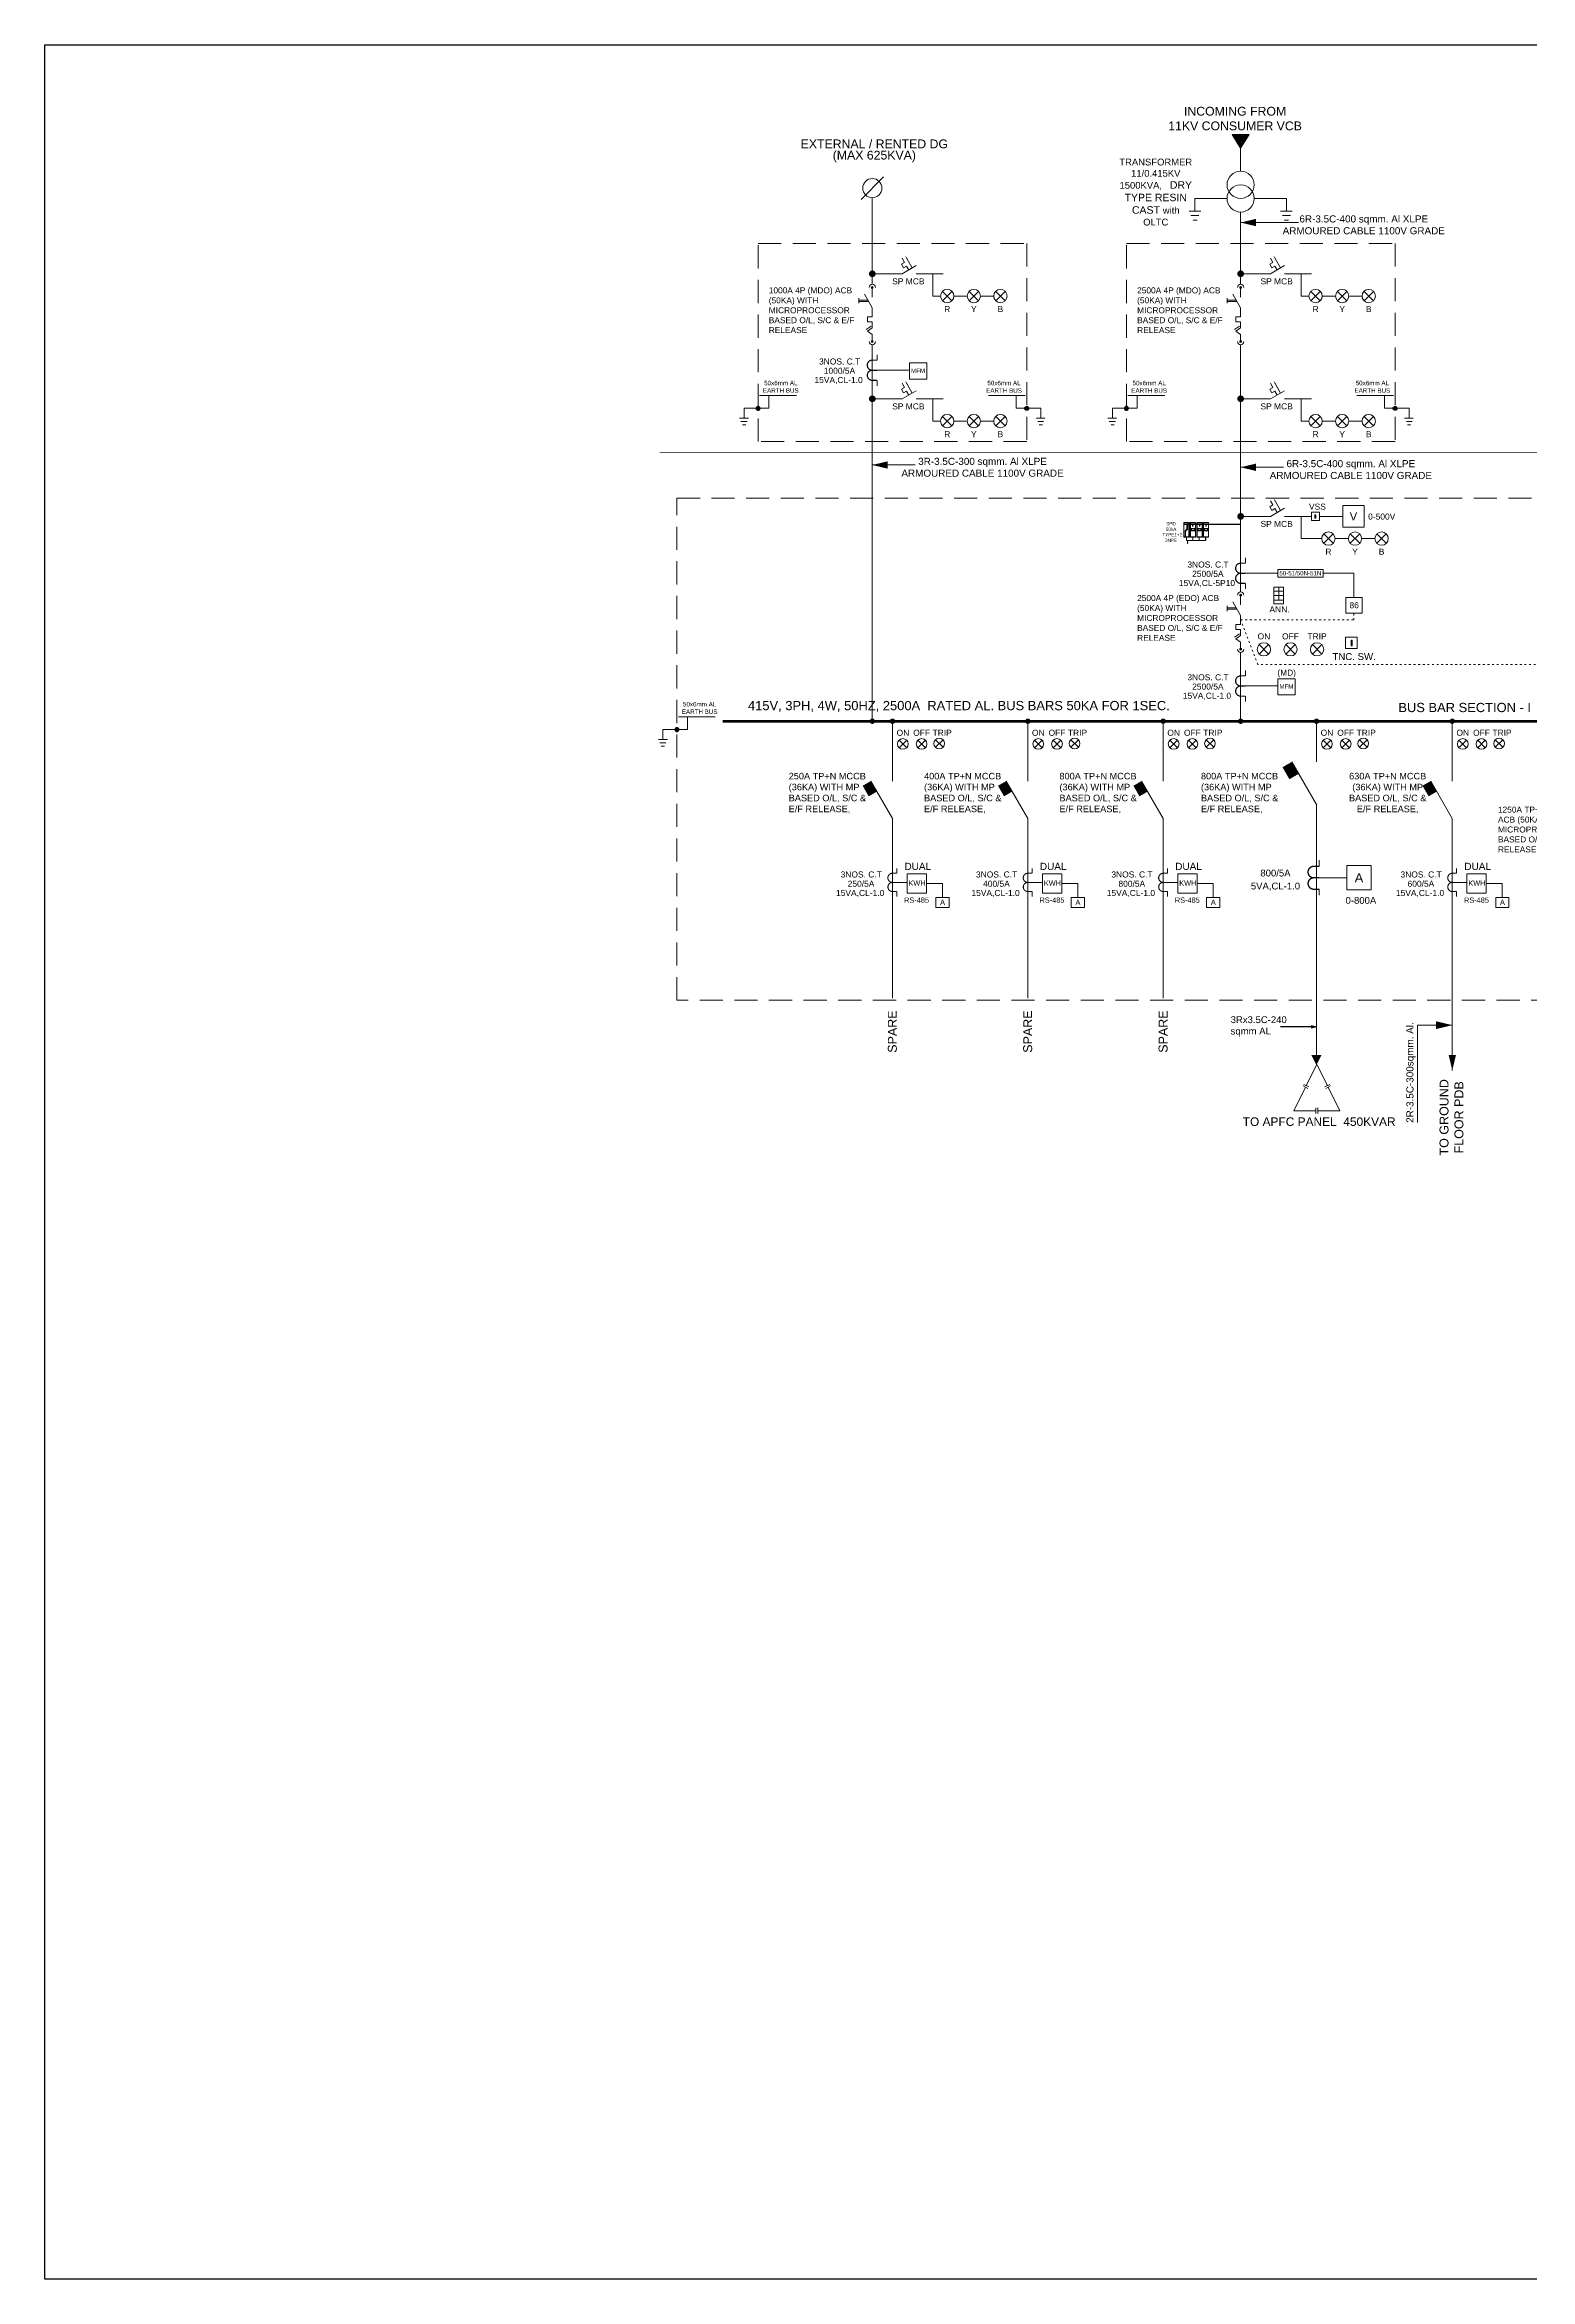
# Model space of a CAD drawing. Header units: millimetres. Extents: x 4788360 to 4919790, y -2746394 to -2630633.
# Drawn here: x 4788360 to 4836595, y -2746394 to -2673833 of the extents above; entities that cross this region are included whole.
import ezdxf
from ezdxf.enums import TextEntityAlignment as Align

# ---------------------------------------------------------------- set-up
doc = ezdxf.new("R2010")
doc.units = ezdxf.units.MM
doc.header["$MEASUREMENT"] = 0
for name, pattern in [('ACAD_ISO03W100', [30, 12, -18]), ('ACAD_ISO05W100', [33, 24, -3, 0, -3, 0, -3]), ('CENTER2', [28.575, 19.05, -3.175, 3.175, -3.175]), ('DASHED', [0.75, 0.5, -0.25])]:
    doc.linetypes.add(name, pattern=pattern)
for name, color, linetype in [('CONNECTIVITY', 7, 'Continuous'), ('SLD', 7, 'Continuous'), ('STCPL-E-sld panel', 1, 'DASHED')]:
    doc.layers.add(name, color=color, linetype=linetype)
doc.layers.add('INDCON ELECTRICAL', color=170, linetype='Continuous', lineweight=13)
doc.styles.add('GENTEXT', font='arial.ttf', dxfattribs={"height": 2})
doc.styles.add('ROMANS', font='arial.ttf')
doc.styles.add('ROMANT', font='arial.ttf')
doc.styles.get("Standard").update_dxf_attribs({"font": 'arial.ttf', "height": 200})
doc.dimstyles.get("Standard").update_dxf_attribs({"dimtxt": 200, "dimasz": 175, "dimexe": 75, "dimexo": 50, "dimgap": 50, "dimtad": 1, "dimdec": 0, "dimzin": 0, "dimdsep": 46, "dimtxsty": 'Standard', "dimblk": 'OPEN90', "dimcen": 0.09, "dimclrd": 256, "dimclre": 256, "dimclrt": 7, "dimadec": 0, "dimazin": 0, "dimtfac": 1, "dimtdec": 0, "dimtofl": 0, "dimtmove": 0, "dimatfit": 3, "dimldrblk": 'OPEN30', "dimfxl": 1, "dimtolj": 1, "dimtzin": 0, "dimlwd": -1, "dimlwe": -1, "dimarcsym": 0})

# ---------------------------------------------------------------- blocks, each defined once
blk = doc.blocks.new('_Open30')
at = {"color": 0, "linetype": 'ByBlock', "lineweight": -2}
for p, q in [((-1, 0.27), (0, 0)), ((0, 0), (-1, -0.27)), ((0, 0), (-1, 0))]:
    blk.add_line(p, q, dxfattribs=at)
blk = doc.blocks.new('_Open90')
at = {"color": 0, "linetype": 'ByBlock', "lineweight": -2}
for p, q in [((0, 0), (-1, 0)), ((-0.5, 0.5), (0, 0)), ((0, 0), (-0.5, -0.5))]:
    blk.add_line(p, q, dxfattribs=at)
blk = doc.blocks.new('AA')
at = {"layer": 'SLD', "linetype": 'Continuous'}
h = blk.add_hatch(color=256, dxfattribs=at)
h.paths.add_polyline_path([(-32312.3, 209.8), (-32312.3, 208.2), (-32310.8, 208.2, 0.414214)])
h.paths.add_polyline_path([(-32313.8, 208.2), (-32312.3, 208.2), (-32312.3, 209.8, 0.414213)])
h.paths.add_polyline_path([(-32312.3, 206.7), (-32312.3, 208.2), (-32313.8, 208.2, 0.414214)])
h.paths.add_polyline_path([(-32310.8, 208.2), (-32312.3, 208.2), (-32312.3, 206.7, 0.414213)])
blk.add_circle((-32312.3, 208.2), 1.53, dxfattribs=at)

msp = doc.modelspace()

# ---------------------------------------------------------------- hatches: boundary and pattern name
at = {"lineweight": 0}
for color, points in [(256, [(4826915, -2676750), (4827191, -2677192), (4827467, -2676750)]), (256, [(4815262, -2681714, 1), (4815200, -2681714, 1)]), (256, [(4827222, -2681714, 1), (4827160, -2681714, 1)]), (256, [(4815262, -2683471, 1), (4815200, -2683471, 1)]), (256, [(4827222, -2683471, 1), (4827160, -2683471, 1)]), (256, [(4827222, -2691706, 1), (4827160, -2691706, 1)]), (256, [(4827222, -2693463, 1), (4827160, -2693463, 1)]), (0, [(4815115, -2698239), (4815381, -2698086), (4815184, -2697744), (4814918, -2697897)]), (0, [(4819510, -2698239), (4819776, -2698086), (4819579, -2697744), (4819313, -2697897)]), (0, [(4823906, -2698239), (4824171, -2698086), (4823974, -2697744), (4823708, -2697897)]), (0, [(4828774, -2697685), (4829077, -2697510), (4828852, -2697120), (4828549, -2697295)]), (0, [(4833293, -2698239), (4833559, -2698086), (4833361, -2697744), (4833096, -2697897)])]:
    msp.add_hatch(color=color, dxfattribs=at).paths.add_polyline_path(points)
at = {"linetype": 'Continuous', "lineweight": 0}
h = msp.add_hatch(color=256, dxfattribs=at)
h.dxf.hatch_style = 1
h.paths.add_polyline_path([(4830778, -2693352), (4830811, -2693352), (4830811, -2693173), (4830778, -2693173)])

# ---------------------------------------------------------------- linework, layer by layer
at = {"lineweight": 0}
for p, q in [((4826915, -2676750), (4827467, -2676750)), ((4826915, -2676750), (4827191, -2677192)), ((4827191, -2677192), (4827467, -2676750)), ((4827191, -2681610), (4827191, -2679266)), ((4827191, -2679609), (4829065, -2679609)), ((4827191, -2679609), (4829065, -2679609)), ((4815231, -2681610), (4815231, -2680686)), ((4815231, -2681272), (4816203, -2681272)), ((4815231, -2681272), (4816203, -2681272)), ((4815231, -2681938), (4815231, -2681745)), ((4815231, -2682035), (4815231, -2681745)), ((4816660, -2681272), (4817529, -2681272)), ((4817817, -2682147), (4817512, -2681842)), ((4817512, -2682147), (4817817, -2681842)), ((4818679, -2682147), (4818375, -2681842)), ((4818375, -2682147), (4818679, -2681842)), ((4819542, -2682147), (4819237, -2681842)), ((4819237, -2682147), (4819542, -2681842)), ((4827191, -2681272), (4828163, -2681272)), ((4827191, -2681272), (4828163, -2681272)), ((4827191, -2681938), (4827191, -2681745)), ((4827191, -2682035), (4827191, -2681745)), ((4828619, -2681272), (4829489, -2681272)), ((4829776, -2682147), (4829471, -2681842)), ((4829471, -2682147), (4829776, -2681842)), ((4830639, -2682147), (4830334, -2681842)), ((4830334, -2682147), (4830639, -2681842)), ((4831502, -2682147), (4831197, -2681842)), ((4831197, -2682147), (4831502, -2681842)), ((4814789, -2682231), (4814789, -2682065)), ((4815090, -2682131), (4814789, -2682131)), ((4815113, -2682169), (4814789, -2682169)), ((4815231, -2682375), (4814975, -2681930)), ((4815231, -2682375), (4815231, -2682670)), ((4817449, -2681994), (4817201, -2681994)), ((4818311, -2681994), (4817880, -2681994)), ((4819174, -2681994), (4818743, -2681994)), ((4826748, -2682231), (4826748, -2682065)), ((4827050, -2682131), (4826748, -2682131)), ((4827072, -2682169), (4826748, -2682169)), ((4827191, -2682375), (4826934, -2681930)), ((4827191, -2682375), (4827191, -2682670)), ((4829408, -2681994), (4829161, -2681994)), ((4830271, -2681994), (4829839, -2681994)), ((4831134, -2681994), (4830702, -2681994)), ((4815194, -2682970), (4815034, -2683082)), ((4815071, -2682670), (4815071, -2682830)), ((4815071, -2682670), (4815231, -2682670)), ((4815071, -2682830), (4815231, -2682830)), ((4815231, -2683022), (4815071, -2683135)), ((4815071, -2683135), (4815231, -2683247)), ((4815231, -2682571), (4815231, -2682670)), ((4815231, -2682830), (4815231, -2683022)), ((4815231, -2683022), (4815231, -2682830)), ((4815231, -2683247), (4815231, -2683471)), ((4827154, -2682970), (4826994, -2683082)), ((4827030, -2682670), (4827030, -2682830)), ((4827030, -2682670), (4827191, -2682670)), ((4827030, -2682830), (4827191, -2682830)), ((4827191, -2683022), (4827030, -2683135)), ((4827030, -2683135), (4827191, -2683247)), ((4827191, -2682571), (4827191, -2682670)), ((4827191, -2682830), (4827191, -2683022)), ((4827191, -2683022), (4827191, -2682830)), ((4827191, -2683247), (4827191, -2683471)), ((4815231, -2683502), (4815231, -2683370)), ((4815388, -2684075), (4815388, -2683900)), ((4827191, -2683502), (4827191, -2683370)), ((4816435, -2684404), (4815388, -2684404)), ((4815388, -2684733), (4815388, -2684908)), ((4816435, -2684691), (4816435, -2684168)), ((4816435, -2684168), (4817007, -2684168)), ((4816435, -2684691), (4817007, -2684691)), ((4817007, -2684691), (4817007, -2684168)), ((4815231, -2685332), (4816203, -2685332)), ((4815231, -2685332), (4816203, -2685332)), ((4816660, -2685332), (4817529, -2685332)), ((4827191, -2685332), (4828163, -2685332)), ((4827191, -2685332), (4828163, -2685332)), ((4828619, -2685332), (4829489, -2685332)), ((4817449, -2686055), (4817201, -2686055)), ((4817817, -2686208), (4817512, -2685903)), ((4817512, -2686208), (4817817, -2685903)), ((4818311, -2686055), (4817880, -2686055)), ((4818679, -2686208), (4818375, -2685903)), ((4818375, -2686208), (4818679, -2685903)), ((4819174, -2686055), (4818743, -2686055)), ((4819542, -2686208), (4819237, -2685903)), ((4819237, -2686208), (4819542, -2685903)), ((4829408, -2686055), (4829161, -2686055)), ((4829776, -2686208), (4829471, -2685903)), ((4829471, -2686208), (4829776, -2685903)), ((4830271, -2686055), (4829839, -2686055)), ((4830639, -2686208), (4830334, -2685903)), ((4830334, -2686208), (4830639, -2685903)), ((4831134, -2686055), (4830702, -2686055)), ((4831502, -2686208), (4831197, -2685903)), ((4831197, -2686208), (4831502, -2685903)), ((4815231, -2687481), (4816622, -2687481)), ((4815231, -2687481), (4816622, -2687481)), ((4827191, -2687555), (4828582, -2687555)), ((4827191, -2687555), (4828582, -2687555)), ((4827191, -2691602), (4827191, -2688563)), ((4829489, -2689018), (4829489, -2689279)), ((4829489, -2689018), (4829750, -2689018)), ((4829750, -2689018), (4829750, -2689279)), ((4830504, -2689497), (4830504, -2688800)), ((4830504, -2688800), (4831201, -2688800)), ((4831201, -2689497), (4831201, -2688800)), ((4827191, -2689149), (4828163, -2689149)), ((4827191, -2689149), (4828163, -2689149)), ((4828619, -2689149), (4829489, -2689149)), ((4829489, -2689279), (4829750, -2689279)), ((4829750, -2689149), (4830504, -2689149)), ((4830194, -2690024), (4829889, -2689719)), ((4829889, -2690024), (4830194, -2689719)), ((4830504, -2689497), (4831201, -2689497)), ((4831057, -2690024), (4830752, -2689719)), ((4830752, -2690024), (4831057, -2689719)), ((4831920, -2690024), (4831615, -2689719)), ((4831615, -2690024), (4831920, -2689719)), ((4827348, -2690668), (4827348, -2690494)), ((4829826, -2689872), (4829161, -2689872)), ((4830689, -2689872), (4830257, -2689872)), ((4831551, -2689872), (4831120, -2689872)), ((4828395, -2690997), (4827348, -2690997)), ((4827191, -2692366), (4826934, -2691922)), ((4827191, -2691930), (4827191, -2691737)), ((4827191, -2692027), (4827191, -2691737)), ((4827348, -2691327), (4827348, -2691501)), ((4826748, -2692223), (4826748, -2692056)), ((4827050, -2692123), (4826748, -2692123)), ((4827072, -2692161), (4826748, -2692161)), ((4827030, -2692661), (4827030, -2692822)), ((4827030, -2692661), (4827191, -2692661)), ((4827191, -2692366), (4827191, -2692661)), ((4827191, -2692563), (4827191, -2692661)), ((4827154, -2692962), (4826994, -2693074)), ((4827030, -2692822), (4827191, -2692822)), ((4827191, -2693014), (4827030, -2693126)), ((4827030, -2693126), (4827191, -2693239)), ((4827191, -2692822), (4827191, -2693014)), ((4827191, -2693014), (4827191, -2692822)), ((4827191, -2693239), (4827191, -2693463)), ((4827191, -2693494), (4827191, -2693362)), ((4828099, -2693620), (4827794, -2693315)), ((4827794, -2693620), (4828099, -2693315)), ((4828961, -2693620), (4828656, -2693315)), ((4828656, -2693620), (4828961, -2693315)), ((4829824, -2693620), (4829519, -2693315)), ((4829519, -2693620), (4829824, -2693315)), ((4827191, -2695801), (4827191, -2693566)), ((4827348, -2694328), (4827348, -2694154)), ((4828395, -2694657), (4827348, -2694657)), ((4828395, -2694944), (4828395, -2694421)), ((4828395, -2694421), (4828966, -2694421)), ((4828966, -2694944), (4828966, -2694421)), ((4827348, -2694987), (4827348, -2695161)), ((4828395, -2694944), (4828966, -2694944)), ((4815885, -2695801), (4815885, -2697744)), ((4815885, -2695801), (4815885, -2697744)), ((4815885, -2697075), (4815885, -2695801)), ((4820280, -2695801), (4820280, -2697744)), ((4820280, -2695801), (4820280, -2697744)), ((4820280, -2697075), (4820280, -2695801)), ((4824676, -2695801), (4824676, -2697744)), ((4824676, -2695801), (4824676, -2697744)), ((4824676, -2697075), (4824676, -2695801)), ((4829653, -2695801), (4829653, -2697120)), ((4829653, -2695801), (4829653, -2697120)), ((4834063, -2695801), (4834063, -2697744)), ((4834063, -2695801), (4834063, -2697744)), ((4834063, -2697075), (4834063, -2695801)), ((4816102, -2696662), (4816348, -2696416)), ((4816348, -2696662), (4816102, -2696416)), ((4816710, -2696662), (4816956, -2696416)), ((4816956, -2696662), (4816710, -2696416)), ((4817281, -2696646), (4817527, -2696400)), ((4817527, -2696646), (4817281, -2696400)), ((4820497, -2696662), (4820744, -2696416)), ((4820744, -2696662), (4820497, -2696416)), ((4821105, -2696662), (4821352, -2696416)), ((4821352, -2696662), (4821105, -2696416)), ((4821676, -2696646), (4821922, -2696400)), ((4821922, -2696646), (4821676, -2696400)), ((4824892, -2696662), (4825139, -2696416)), ((4825139, -2696662), (4824892, -2696416)), ((4825500, -2696662), (4825747, -2696416)), ((4825747, -2696662), (4825500, -2696416)), ((4826071, -2696646), (4826318, -2696400)), ((4826318, -2696646), (4826071, -2696400)), ((4829870, -2696662), (4830116, -2696416)), ((4830116, -2696662), (4829870, -2696416)), ((4830478, -2696662), (4830724, -2696416)), ((4830724, -2696662), (4830478, -2696416)), ((4831048, -2696646), (4831295, -2696400)), ((4831295, -2696646), (4831048, -2696400)), ((4834280, -2696662), (4834526, -2696416)), ((4834526, -2696662), (4834280, -2696416)), ((4834888, -2696662), (4835134, -2696416)), ((4835134, -2696662), (4834888, -2696416)), ((4835458, -2696646), (4835705, -2696400)), ((4835705, -2696646), (4835458, -2696400)), ((4829653, -2704858), (4829653, -2698506)), ((4815885, -2704796), (4815885, -2698959)), ((4820280, -2704796), (4820280, -2698959)), ((4824676, -2704796), (4824676, -2698959)), ((4834063, -2704796), (4834063, -2698959)), ((4816026, -2700738), (4816026, -2700581)), ((4820421, -2700738), (4820421, -2700581)), ((4824817, -2700738), (4824817, -2700581)), ((4829741, -2700513), (4829741, -2700316)), ((4830639, -2701279), (4830639, -2700491)), ((4830639, -2700491), (4831427, -2700491)), ((4831427, -2701279), (4831427, -2700491)), ((4834204, -2700738), (4834204, -2700581)), ((4816359, -2701035), (4816026, -2701035)), ((4816026, -2701331), (4816026, -2701488)), ((4816359, -2701379), (4816359, -2700751)), ((4816359, -2700751), (4816987, -2700751)), ((4816359, -2701379), (4816987, -2701379)), ((4816987, -2701379), (4816987, -2700751)), ((4820755, -2701035), (4820421, -2701035)), ((4820421, -2701331), (4820421, -2701488)), ((4820755, -2701379), (4820755, -2700751)), ((4820755, -2700751), (4821382, -2700751)), ((4820755, -2701379), (4821382, -2701379)), ((4821382, -2701379), (4821382, -2700751)), ((4825150, -2701035), (4824817, -2701035)), ((4824817, -2701331), (4824817, -2701488)), ((4825150, -2701379), (4825150, -2700751)), ((4825150, -2700751), (4825777, -2700751)), ((4825150, -2701379), (4825777, -2701379)), ((4825777, -2701379), (4825777, -2700751)), ((4829741, -2700885), (4830639, -2700885)), ((4829741, -2701257), (4829741, -2701454)), ((4830639, -2701279), (4831427, -2701279)), ((4834537, -2701035), (4834204, -2701035)), ((4834204, -2701331), (4834204, -2701488)), ((4834537, -2701379), (4834537, -2700751)), ((4834537, -2700751), (4835164, -2700751)), ((4834537, -2701379), (4835164, -2701379)), ((4835164, -2701379), (4835164, -2700751)), ((4834063, -2704607), (4834063, -2707137)), ((4832937, -2708833), (4832937, -2705670))]:
    msp.add_line(p, q, dxfattribs=at)
at = {"color": 7, "linetype": 'CENTER2', "lineweight": 0, "ltscale": 70}
msp.add_line((4827191, -2677939), (4827191, -2677192), dxfattribs=at)
at = {"color": 0, "lineweight": 0}
for p, q in [((4816203, -2681272), (4816660, -2681008)), ((4828163, -2681272), (4828619, -2681008)), ((4816203, -2685332), (4816660, -2685069)), ((4828163, -2685332), (4828619, -2685069)), ((4828163, -2689149), (4828619, -2688885)), ((4815885, -2698959), (4815184, -2697744)), ((4820280, -2698959), (4819579, -2697744)), ((4824676, -2698959), (4823974, -2697744)), ((4829653, -2698506), (4828852, -2697120)), ((4834063, -2698959), (4833361, -2697744))]:
    msp.add_line(p, q, dxfattribs=at)
at = {"linetype": 'Continuous', "lineweight": 0}
msp.add_line((4829653, -2704858), (4829653, -2706970), dxfattribs=at)
at = {"color": 7, "lineweight": 0}
msp.add_line((4834063, -2705670), (4832937, -2705670), dxfattribs=at)
at = {"lineweight": 0}
for points, const_width in [([(4815177, -2681272, 1), (4815286, -2681272, 1)], 109), ([(4827136, -2681272, 1), (4827245, -2681272, 1)], 109), ([(4815177, -2685332, 1), (4815286, -2685332, 1)], 109), ([(4827136, -2685332, 1), (4827245, -2685332, 1)], 109), ([(4827136, -2689149, 1), (4827245, -2689149, 1)], 109), ([(4815188, -2695801, 1), (4815275, -2695801, 1)], 87.1), ([(4815842, -2695801, 1), (4815929, -2695801, 1)], 87.1), ([(4820237, -2695801, 1), (4820324, -2695801, 1)], 87.1), ([(4824632, -2695801, 1), (4824719, -2695801, 1)], 87.1), ([(4827147, -2695802, 1), (4827234, -2695802, 1)], 87.1), ([(4829609, -2695801, 1), (4829696, -2695801, 1)], 87.1), ([(4834019, -2695801, 1), (4834106, -2695801, 1)], 87.1)]:
    msp.add_lwpolyline(points, format="xyb", close=True, dxfattribs=dict(at, const_width=const_width))
for points, const_width in [([(4815231, -2684075, 0.996069), (4815231, -2684404)], 39.2), ([(4815231, -2684404, 0.988253), (4815231, -2684733)], 39.2), ([(4827191, -2690668, 0.996069), (4827191, -2690997)], 39.2), ([(4827191, -2690997, 0.988253), (4827191, -2691326)], 39.2), ([(4827191, -2694328, 0.996069), (4827191, -2694657)], 39.2), ([(4827191, -2694657, 0.988253), (4827191, -2694987)], 39.2), ([(4829564, -2700513, 0.996069), (4829564, -2700885)], 44.3), ([(4815885, -2700738, 0.996069), (4815885, -2701035)], 35.3), ([(4815885, -2701035, 0.988253), (4815885, -2701331)], 35.3), ([(4820280, -2700738, 0.996069), (4820280, -2701035)], 35.3), ([(4820280, -2701035, 0.988253), (4820280, -2701331)], 35.3), ([(4824676, -2700738, 0.996069), (4824676, -2701035)], 35.3), ([(4824676, -2701035, 0.988253), (4824676, -2701331)], 35.3), ([(4829564, -2700885, 0.988253), (4829564, -2701257)], 44.3), ([(4834063, -2700738, 0.996069), (4834063, -2701035)], 35.3), ([(4834063, -2701035, 0.988253), (4834063, -2701331)], 35.3)]:
    msp.add_lwpolyline(points, format="xyb", dxfattribs=dict(at, const_width=const_width))
for points, const_width in [([(4815231, -2684075), (4815388, -2684075)], 39.2), ([(4815231, -2684404), (4815388, -2684404)], 39.2), ([(4815231, -2684733), (4815388, -2684733)], 39.2), ([(4827191, -2690668), (4827348, -2690668)], 39.2), ([(4827191, -2690997), (4827348, -2690997)], 39.2), ([(4827191, -2691326), (4827348, -2691326)], 39.2), ([(4827191, -2694328), (4827348, -2694328)], 39.2), ([(4827191, -2694657), (4827348, -2694657)], 39.2), ([(4827191, -2694987), (4827348, -2694987)], 39.2), ([(4829564, -2700513), (4829741, -2700513)], 44.3), ([(4815885, -2700738), (4816026, -2700738)], 35.3), ([(4815885, -2701035), (4816026, -2701035)], 35.3), ([(4815885, -2701331), (4816026, -2701331)], 35.3), ([(4820280, -2700738), (4820421, -2700738)], 35.3), ([(4820280, -2701035), (4820421, -2701035)], 35.3), ([(4820280, -2701331), (4820421, -2701331)], 35.3), ([(4824676, -2700738), (4824817, -2700738)], 35.3), ([(4824676, -2701035), (4824817, -2701035)], 35.3), ([(4824676, -2701331), (4824817, -2701331)], 35.3), ([(4829564, -2700885), (4829741, -2700885)], 44.3), ([(4829564, -2701257), (4829741, -2701257)], 44.3), ([(4834063, -2700738), (4834204, -2700738)], 35.3), ([(4834063, -2701035), (4834204, -2701035)], 35.3), ([(4834063, -2701331), (4834204, -2701331)], 35.3)]:
    msp.add_lwpolyline(points, dxfattribs=dict(at, const_width=const_width))
for points in [[(4825345, -2689353), (4825515, -2689353), (4825515, -2689823), (4825345, -2689823)], [(4825350, -2689358), (4825510, -2689358), (4825510, -2689818), (4825350, -2689818)], [(4825555, -2689353), (4825725, -2689353), (4825725, -2689823), (4825555, -2689823)], [(4825560, -2689358), (4825720, -2689358), (4825720, -2689818), (4825560, -2689818)], [(4825585, -2689543), (4825698, -2689543), (4825698, -2689620), (4825585, -2689620)], [(4825590, -2689548), (4825693, -2689548), (4825693, -2689615), (4825590, -2689615)], [(4825595, -2689553), (4825688, -2689553), (4825688, -2689610), (4825595, -2689610)], [(4825771, -2689353), (4825941, -2689353), (4825941, -2689823), (4825771, -2689823)], [(4825776, -2689358), (4825936, -2689358), (4825936, -2689818), (4825776, -2689818)], [(4825801, -2689543), (4825913, -2689543), (4825913, -2689620), (4825801, -2689620)], [(4825806, -2689548), (4825908, -2689548), (4825908, -2689615), (4825806, -2689615)], [(4825811, -2689553), (4825903, -2689553), (4825903, -2689610), (4825811, -2689610)], [(4825979, -2689353), (4826149, -2689353), (4826149, -2689823), (4825979, -2689823)], [(4825984, -2689358), (4826144, -2689358), (4826144, -2689818), (4825984, -2689818)], [(4826009, -2689543), (4826121, -2689543), (4826121, -2689620), (4826009, -2689620)], [(4826014, -2689548), (4826116, -2689548), (4826116, -2689615), (4826014, -2689615)], [(4826019, -2689553), (4826111, -2689553), (4826111, -2689610), (4826019, -2689610)]]:
    msp.add_lwpolyline(points, close=True, dxfattribs=at)
for points in [[(4825372, -2689403), (4825632, -2689403)], [(4825372, -2689408), (4827188, -2689408), (4827188, -2689413), (4825637, -2689408), (4825637, -2689480)], [(4825372, -2689413), (4825632, -2689413), (4825632, -2689480)], [(4825448, -2689408), (4825448, -2689554), (4825385, -2689619), (4825385, -2689808)], [(4825453, -2689408), (4825453, -2689556), (4825390, -2689621), (4825390, -2689808)], [(4825458, -2689408), (4825458, -2689558), (4825395, -2689623), (4825395, -2689808)], [(4825463, -2689408), (4825463, -2689560), (4825400, -2689625), (4825400, -2689808), (4825400, -2689808), (4825400, -2689808)], [(4825430, -2689823), (4825430, -2689935), (4825643, -2689935), (4825643, -2689823)], [(4825435, -2689823), (4825435, -2689930), (4825638, -2689930), (4825638, -2689823)], [(4825637, -2689403), (4825632, -2689403), (4825632, -2689403)], [(4825637, -2689403), (4827191, -2689403), (4827191, -2689418), (4825642, -2689413), (4825642, -2689480)], [(4825843, -2689823), (4825843, -2689935), (4826056, -2689935), (4826056, -2689823)], [(4825848, -2689823), (4825848, -2689930), (4826051, -2689930), (4826051, -2689823)], [(4825857, -2689409), (4825857, -2689479)], [(4825862, -2689409), (4825862, -2689479)], [(4825867, -2689409), (4825867, -2689479)], [(4826056, -2689410), (4826056, -2689482)], [(4826061, -2689410), (4826061, -2689482)], [(4826066, -2689410), (4826066, -2689482)], [(4825451, -2690012), (4825486, -2690012)], [(4825456, -2690017), (4825480, -2690017)], [(4825462, -2690022), (4825474, -2690022)], [(4825474, -2690022), (4825466, -2690022)], [(4825466, -2690027), (4825471, -2690027), (4825471, -2690028)], [(4825468, -2689935), (4825468, -2690012)], [(4825643, -2689930), (4825843, -2689930)], [(4825643, -2689935), (4825843, -2689935)]]:
    msp.add_lwpolyline(points, dxfattribs=at)
at = {"color": 0, "lineweight": 0}
for points in [[(4830599, -2693075), (4830974, -2693075), (4830974, -2693441), (4830599, -2693441)], [(4830778, -2693173), (4830811, -2693173), (4830811, -2693352), (4830778, -2693352)]]:
    msp.add_lwpolyline(points, close=True, dxfattribs=at)
at = {"color": 1, "lineweight": 0, "const_width": 87.1}
msp.add_lwpolyline([(4810376, -2695802), (4855353, -2695801)], dxfattribs=at)
at = {"color": 0, "lineweight": 0}
for centre in [(4827191, -2678382), (4827191, -2678824)]:
    msp.add_circle(centre, 442, dxfattribs=at)
at = {"lineweight": 0}
for centre, radius in [((4815231, -2681714), 31.2), ((4817664, -2681994), 216), ((4818527, -2681994), 216), ((4819390, -2681994), 216), ((4827191, -2681714), 31.2), ((4829624, -2681994), 216), ((4830487, -2681994), 216), ((4831349, -2681994), 216), ((4815231, -2683471), 31.2), ((4827191, -2683471), 31.2), ((4817664, -2686055), 216), ((4818527, -2686055), 216), ((4819390, -2686055), 216), ((4829624, -2686055), 216), ((4830487, -2686055), 216), ((4831349, -2686055), 216), ((4830041, -2689872), 216), ((4830904, -2689872), 216), ((4831767, -2689872), 216), ((4827191, -2691706), 31.2), ((4827191, -2693463), 31.2), ((4827946, -2693467), 216), ((4828809, -2693467), 216), ((4829672, -2693467), 216), ((4817404, -2696523), 174), ((4821799, -2696523), 174), ((4826194, -2696523), 174), ((4831172, -2696523), 174), ((4835582, -2696523), 174), ((4816225, -2696539), 174), ((4816833, -2696539), 174), ((4820620, -2696539), 174), ((4821228, -2696539), 174), ((4825016, -2696539), 174), ((4825624, -2696539), 174), ((4829993, -2696539), 174), ((4830601, -2696539), 174), ((4834403, -2696539), 174), ((4835011, -2696539), 174)]:
    msp.add_circle(centre, radius, dxfattribs=at)
for centre, start, end in [((4815231, -2681714), 0, 180), ((4827191, -2681714), 0, 180), ((4815231, -2683471), 180, 0), ((4827191, -2683471), 180, 0), ((4827191, -2691706), 0, 180), ((4827191, -2693463), 180, 0)]:
    msp.add_arc(centre, 103, start, end, dxfattribs=at)
for points in [[(4827687, -2679728), (4827687, -2679489), (4827191, -2679609)], [(4815728, -2687600), (4815728, -2687362), (4815231, -2687481)], [(4827687, -2687674), (4827687, -2687436), (4827191, -2687555)], [(4834182, -2706640), (4833944, -2706640), (4834063, -2707137)]]:
    msp.add_solid(points, dxfattribs=at)
at = {"color": 7, "lineweight": 0}
msp.add_solid([(4833538, -2705544), (4833538, -2705796), (4834063, -2705670)], dxfattribs=at)
at = {"color": 0, "lineweight": 0}
msp.add_solid([(4829486, -2706636), (4829819, -2706636), (4829653, -2706970)], dxfattribs=at)
at = {"layer": 'CONNECTIVITY', "lineweight": 0, "ltscale": 5}
for p, q in [((4815596, -2678119), (4814866, -2678862)), ((4815231, -2678802), (4815231, -2681047)), ((4816276, -2680902), (4816178, -2680958)), ((4816178, -2680958), (4816246, -2681077)), ((4816199, -2680768), (4816276, -2680902)), ((4816246, -2681077), (4816343, -2681021)), ((4816343, -2681021), (4816417, -2681149)), ((4828235, -2680902), (4828138, -2680958)), ((4828138, -2680958), (4828206, -2681077)), ((4828158, -2680768), (4828235, -2680902)), ((4828206, -2681077), (4828302, -2681021)), ((4828302, -2681021), (4828376, -2681149)), ((4817201, -2681272), (4817201, -2681994)), ((4829161, -2681272), (4829161, -2681994)), ((4815231, -2683575), (4815231, -2695801)), ((4827191, -2683575), (4827191, -2688924)), ((4816276, -2684963), (4816178, -2685019)), ((4816178, -2685019), (4816246, -2685137)), ((4816199, -2684829), (4816276, -2684963)), ((4816246, -2685137), (4816343, -2685082)), ((4816343, -2685082), (4816417, -2685209)), ((4817201, -2685332), (4817201, -2686055)), ((4828235, -2684963), (4828138, -2685019)), ((4828138, -2685019), (4828206, -2685137)), ((4828158, -2684829), (4828235, -2684963)), ((4828206, -2685137), (4828302, -2685082)), ((4828302, -2685082), (4828376, -2685209)), ((4829161, -2685332), (4829161, -2686055)), ((4828235, -2688779), (4828138, -2688836)), ((4828138, -2688836), (4828206, -2688954)), ((4828158, -2688645), (4828235, -2688779)), ((4828206, -2688954), (4828302, -2688898)), ((4828302, -2688898), (4828376, -2689026)), ((4829161, -2689149), (4829161, -2689872)), ((4829870, -2690997), (4830870, -2690997)), ((4830870, -2690997), (4830870, -2691787)), ((4828273, -2691578), (4828578, -2691578)), ((4828273, -2691719), (4828578, -2691719)), ((4828273, -2691869), (4828578, -2691869)), ((4828426, -2691869), (4828426, -2691448)), ((4816987, -2701065), (4817510, -2701065)), ((4817510, -2701065), (4817510, -2701273)), ((4817510, -2701273), (4817510, -2701528)), ((4821382, -2701065), (4821905, -2701065)), ((4821905, -2701065), (4821905, -2701273)), ((4821905, -2701273), (4821905, -2701528)), ((4825777, -2701065), (4826300, -2701065)), ((4826300, -2701065), (4826300, -2701273)), ((4826300, -2701273), (4826300, -2701528)), ((4835164, -2701065), (4835687, -2701065)), ((4835687, -2701065), (4835687, -2701273)), ((4835687, -2701273), (4835687, -2701528)), ((4829664, -2706948), (4829321, -2707634)), ((4829664, -2706948), (4830006, -2707634)), ((4830006, -2707634), (4829664, -2706948)), ((4829295, -2707686), (4828914, -2708448)), ((4829217, -2707645), (4829375, -2707728)), ((4829244, -2707594), (4829402, -2707677)), ((4830083, -2707594), (4829926, -2707677)), ((4830110, -2707645), (4829952, -2707728)), ((4830032, -2707686), (4830414, -2708448)), ((4830414, -2708448), (4830032, -2707686)), ((4828914, -2708448), (4829637, -2708448)), ((4829637, -2708537), (4829637, -2708358)), ((4829695, -2708537), (4829695, -2708358)), ((4830414, -2708448), (4829695, -2708448))]:
    msp.add_line(p, q, dxfattribs=at)
at = {"layer": 'CONNECTIVITY', "linetype": 'Continuous', "lineweight": 0, "ltscale": 5}
for p, q in [((4816362, -2680792), (4816530, -2681083)), ((4828321, -2680792), (4828490, -2681083)), ((4816362, -2684852), (4816530, -2685144)), ((4828321, -2684852), (4828490, -2685144)), ((4828321, -2688669), (4828490, -2688960))]:
    msp.add_line(p, q, dxfattribs=at)
at = {"layer": 'CONNECTIVITY', "linetype": 'ACAD_ISO03W100', "lineweight": 0, "ltscale": 5}
for p, q in [((4827191, -2692514), (4830870, -2692514)), ((4830870, -2692514), (4830870, -2692295))]:
    msp.add_line(p, q, dxfattribs=at)
at = {"layer": 'CONNECTIVITY', "ltscale": 5}
msp.add_lwpolyline([(4788360, -2673833), (4919790, -2673833), (4919790, -2746394), (4788360, -2746394)], close=True, dxfattribs=at)
at = {"layer": 'CONNECTIVITY', "color": 6, "linetype": 'DASHED', "lineweight": 0, "ltscale": 1500}
for points in [[(4811523, -2680290), (4820245, -2680290), (4820245, -2686722), (4811523, -2686722)], [(4823483, -2680290), (4832204, -2680290), (4832204, -2686722), (4823483, -2686722)], [(4808887, -2688555), (4899626, -2688555), (4899626, -2725416), (4839050, -2725416), (4839050, -2713249), (4888002, -2713249), (4888002, -2704859), (4808887, -2704859)]]:
    msp.add_lwpolyline(points, close=True, dxfattribs=at)
at = {"layer": 'CONNECTIVITY', "color": 251, "linetype": 'ACAD_ISO05W100', "ltscale": 100, "true_color": 0x636466, "const_width": 25}
msp.add_lwpolyline([(4808329, -2687083), (4899888, -2687083)], dxfattribs=at)
at = {"layer": 'CONNECTIVITY', "lineweight": 0, "ltscale": 5}
for points in [[(4829604, -2689101), (4829628, -2689101), (4829628, -2689204), (4829604, -2689204)], [(4828395, -2690874), (4829870, -2690874), (4829870, -2691121), (4828395, -2691121)], [(4828270, -2691445), (4828581, -2691445), (4828581, -2691993), (4828270, -2691993)], [(4828273, -2691448), (4828578, -2691448), (4828578, -2691990), (4828273, -2691990)], [(4830607, -2691787), (4831132, -2691787), (4831132, -2692295), (4830607, -2692295)], [(4817296, -2701528), (4817723, -2701528), (4817723, -2701849), (4817296, -2701849)], [(4821692, -2701528), (4822118, -2701528), (4822118, -2701849), (4821692, -2701849)], [(4826087, -2701528), (4826513, -2701528), (4826513, -2701849), (4826087, -2701849)], [(4835474, -2701528), (4835901, -2701528), (4835901, -2701849), (4835474, -2701849)]]:
    msp.add_lwpolyline(points, close=True, dxfattribs=at)
at = {"layer": 'CONNECTIVITY', "linetype": 'ACAD_ISO03W100', "lineweight": 0, "ltscale": 5}
msp.add_lwpolyline([(4851016, -2693956), (4827749, -2693956), (4827191, -2692514)], dxfattribs=at)
at = {"layer": 'CONNECTIVITY', "lineweight": 0, "ltscale": 5}
msp.add_circle((4815231, -2678491), 311, dxfattribs=at)
for points in [[(4816379, -2680781), (4816344, -2680802), (4816301, -2680685)], [(4828339, -2680781), (4828304, -2680802), (4828260, -2680685)], [(4816379, -2684842), (4816344, -2684863), (4816301, -2684746)], [(4828339, -2684842), (4828304, -2684863), (4828260, -2684746)], [(4828339, -2688659), (4828304, -2688679), (4828260, -2688563)]]:
    msp.add_solid(points, dxfattribs=at)
at = {"layer": 'STCPL-E-sld panel', "color": 0, "lineweight": 0}
for p, q in [((4825896, -2679242), (4825517, -2679242)), ((4825837, -2679384), (4825576, -2679384)), ((4825777, -2679526), (4825636, -2679526)), ((4828486, -2679242), (4828864, -2679242)), ((4828545, -2679384), (4828805, -2679384)), ((4828604, -2679526), (4828746, -2679526)), ((4811213, -2685960), (4810922, -2685960)), ((4811167, -2686069), (4810967, -2686069)), ((4811122, -2686178), (4811013, -2686178)), ((4820555, -2685960), (4820846, -2685960)), ((4820601, -2686069), (4820801, -2686069)), ((4820646, -2686178), (4820755, -2686178)), ((4823172, -2685960), (4822881, -2685960)), ((4823127, -2686069), (4822927, -2686069)), ((4823081, -2686178), (4822972, -2686178)), ((4832515, -2685960), (4832806, -2685960)), ((4832560, -2686069), (4832760, -2686069)), ((4832606, -2686178), (4832715, -2686178)), ((4808577, -2696390), (4808286, -2696390)), ((4808532, -2696499), (4808331, -2696499)), ((4808486, -2696608), (4808377, -2696608))]:
    msp.add_line(p, q, dxfattribs=at)
at = {"layer": 'STCPL-E-sld panel', "color": 0, "linetype": 'Continuous', "lineweight": 0}
for points in [[(4826748, -2678824), (4825707, -2678824), (4825707, -2679242)], [(4827633, -2678824), (4828675, -2678824), (4828675, -2679242)], [(4811869, -2685225), (4811869, -2685638), (4811067, -2685638), (4811067, -2685960)], [(4811572, -2685225), (4812766, -2685225)], [(4820196, -2685225), (4819002, -2685225)], [(4819899, -2685225), (4819899, -2685638), (4820701, -2685638), (4820701, -2685960)], [(4823828, -2685225), (4823828, -2685638), (4823027, -2685638), (4823027, -2685960)], [(4823532, -2685225), (4824725, -2685225)], [(4832155, -2685225), (4830962, -2685225)], [(4831859, -2685225), (4831859, -2685638), (4832660, -2685638), (4832660, -2685960)], [(4809233, -2695656), (4809233, -2696068), (4808432, -2696068), (4808432, -2696390)], [(4808936, -2695656), (4810130, -2695656)]]:
    msp.add_lwpolyline(points, dxfattribs=at)

# ---------------------------------------------------------------- block references
at = {"layer": 'SLD', "lineweight": 0, "yscale": 40.90290161032108, "zscale": 40.90290161032108}
for p, xscale in [((3489856, -2694159), -40.90290161032108), ((6141912, -2694159), 40.90290161032108), ((3501815, -2694159), -40.90290161032108), ((6153872, -2694159), 40.90290161032108), ((3487220, -2704589), -40.90290161032108)]:
    msp.add_blockref('AA', p, dxfattribs=dict(at, xscale=xscale))

# ---------------------------------------------------------------- texts
at = {"lineweight": 0, "style": 'ROMANS'}
for s, height, p in [('SP MCB', 196, (4816401, -2681517)), ('SP MCB', 196, (4828360, -2681517)), ('R', 196, (4817664, -2682419)), ('Y', 196, (4818527, -2682419)), ('B', 196, (4819390, -2682419)), ('R', 196, (4829624, -2682419)), ('Y', 196, (4830487, -2682419)), ('B', 196, (4831349, -2682419)), ('3NOS. C.T', 196, (4814172, -2684120)), ('15VA,CL-1.0', 196.02, (4814137, -2684721)), ('1000/5A', 196, (4814166, -2684422)), ('MFM', 142.6, (4816717, -2684423)), ('SP MCB', 196, (4816401, -2685578)), ('SP MCB', 196, (4828360, -2685578)), ('R', 196, (4817664, -2686480)), ('Y', 196, (4818527, -2686480)), ('B', 196, (4819390, -2686480)), ('R', 196, (4829624, -2686480)), ('Y', 196, (4830487, -2686480)), ('B', 196, (4831349, -2686480)), ('VSS', 196, (4829683, -2688832)), ('V', 261, (4830853, -2689149)), ('0-500V', 196, (4831771, -2689155)), ('SP MCB', 196, (4828360, -2689394)), ('R', 196, (4830041, -2690296)), ('Y', 196, (4830904, -2690296)), ('B', 196, (4831767, -2690296)), ('15VA,CL-5P10', 196.02, (4826097, -2691314)), ('3NOS. C.T', 196, (4826131, -2690713)), ('2500/5A', 196, (4826126, -2691015)), ('50-51/50N-51N', 142.56, (4829130, -2690995)), ('86', 196, (4830876, -2692034)), ('ANN.', 196, (4828453, -2692167)), ('ON', 196, (4827946, -2693045)), ('OFF', 196, (4828809, -2693045)), ('TRIP', 196, (4829672, -2693045)), ('(MD)', 193.6, (4828686, -2694223)), ('15VA,CL-1.0', 196.02, (4826097, -2694974)), ('3NOS. C.T', 196, (4826131, -2694373)), ('2500/5A', 196, (4826126, -2694676)), ('MFM', 142.6, (4828677, -2694676)), ('415V, 3PH, 4W, 50HZ, 2500A  RATED AL. BUS BARS 50KA FOR 1SEC.', 300, (4818042, -2695293)), ('BUS BAR SECTION - I', 300, (4834465, -2695355)), ('ON', 196, (4816225, -2696176)), ('OFF', 196, (4816833, -2696176)), ('TRIP', 196, (4817499, -2696176)), ('ON', 196, (4820620, -2696176)), ('OFF', 196, (4821228, -2696176)), ('TRIP', 196, (4821894, -2696176)), ('ON', 196, (4825016, -2696176)), ('OFF', 196, (4825624, -2696176)), ('TRIP', 196, (4826289, -2696176)), ('ON', 196, (4829993, -2696176)), ('OFF', 196, (4830601, -2696176)), ('TRIP', 196, (4831267, -2696176)), ('ON', 196, (4834403, -2696176)), ('OFF', 196, (4835011, -2696176)), ('TRIP', 196, (4835677, -2696176)), ('3NOS. C.T', 196, (4814872, -2700777)), ('DUAL', 232.3, (4816708, -2700514)), ('3NOS. C.T', 196, (4819267, -2700777)), ('DUAL', 232.3, (4821104, -2700514)), ('3NOS. C.T', 196, (4823663, -2700777)), ('DUAL', 232.3, (4825499, -2700514)), ('800/5A', 221.4, (4828321, -2700731)), ('3NOS. C.T', 196, (4833050, -2700777)), ('DUAL', 232.3, (4834886, -2700514)), ('15VA,CL-1.0', 196.02, (4814837, -2701377)), ('250/5A', 196, (4814866, -2701079)), ('KWH', 171.1, (4816684, -2701057)), ('15VA,CL-1.0', 196.02, (4819233, -2701377)), ('400/5A', 196, (4819262, -2701079)), ('KWH', 171.1, (4821079, -2701057)), ('15VA,CL-1.0', 196.02, (4823628, -2701377)), ('800/5A', 196, (4823657, -2701079)), ('KWH', 171.1, (4825475, -2701057)), ('5VA,CL-1.0', 221.4, (4828321, -2701153)), ('A', 295, (4831033, -2700885)), ('15VA,CL-1.0', 196.02, (4833015, -2701377)), ('600/5A', 196, (4833044, -2701079)), ('KWH', 171.1, (4834862, -2701057)), ('RS-485', 171.1, (4816669, -2701611)), ('A', 171, (4817512, -2701679)), ('RS-485', 171.1, (4821065, -2701611)), ('A', 171, (4821908, -2701679)), ('RS-485', 171.1, (4825460, -2701611)), ('A', 171, (4826303, -2701679)), ('0-800A', 221.4, (4831095, -2701619)), ('RS-485', 171.1, (4834847, -2701611)), ('A', 171, (4835690, -2701679))]:
    msp.add_text(s, height=height, dxfattribs=at).set_placement(p, align=Align.MIDDLE_CENTER)
msp.add_text('TNC. SW.', height=223.7, dxfattribs=at).set_placement((4830173, -2693702), align=Align.MIDDLE_LEFT)
at = {"lineweight": 0, "ltscale": 5, "style": 'ROMANS'}
msp.add_text('2R-3.5C-300sqmm. Al.', height=230, rotation=90, dxfattribs=at).set_placement((4832687, -2708843), align=Align.MIDDLE_LEFT)
at = {"color": 0, "lineweight": 0, "insert": (4824760, -2675851), "char_height": 285.28, "width": 4500.11, "attachment_point": 1, "style": 'ROMANT'}
msp.add_mtext('\\pxqc;INCOMING FROM\\P11KV CONSUMER VCB', dxfattribs=at)
at = {"color": 0, "lineweight": 0, "ltscale": 5, "insert": (4815297, -2676911), "char_height": 285.28, "width": 4807.19, "attachment_point": 2, "line_spacing_factor": 0.768803, "style": 'ROMANT'}
msp.add_mtext('EXTERNAL / RENTED DG (MAX 625KVA)', dxfattribs=at)
at = {"color": 0, "lineweight": 0, "ltscale": 5, "insert": (4823246, -2677535), "char_height": 219.3, "width": 2377.56, "attachment_point": 1, "style": 'ROMANT'}
msp.add_mtext('\\pxqc;TRANSFORMER 11/0.415KV 1500KVA,   {\\H1.11111x;DRY TYPE RESIN CAST \\H0.9x;with OLTC}', dxfattribs=at)
at = {"lineweight": 0, "ltscale": 5, "char_height": 230, "width": 5503.49, "attachment_point": 2, "style": 'ROMANS'}
for s, insert in [('6R-3.5C-400 sqmm. Al XLPE ARMOURED CABLE 1100V GRADE', (4831188, -2679376)), ('3R-3.5C-300 sqmm. Al XLPE ARMOURED CABLE 1100V GRADE', (4818810, -2687248)), ('6R-3.5C-400 sqmm. Al XLPE ARMOURED CABLE 1100V GRADE', (4830769, -2687322))]:
    msp.add_mtext(s, dxfattribs=dict(at, insert=insert))
at = {"lineweight": 0, "attachment_point": 2, "style": 'ROMANS'}
for s, insert, char_height, width in [('\\pxql;1000A 4P (MDO) ACB (50KA) WITH MICROPROCESSOR BASED O/L, S/C & E/F RELEASE', (4813330, -2681714), 193.6, 2919.8), ('\\pxql;2500A 4P (MDO) ACB (50KA) WITH MICROPROCESSOR BASED O/L, S/C & E/F RELEASE', (4825290, -2681714), 193.6, 2919.8), ('\\pxql;2500A 4P (EDO) ACB (50KA) WITH MICROPROCESSOR BASED O/L, S/C & E/F RELEASE ', (4825290, -2691706), 193.6, 2919.8), ('\\pxql;250A TP+N MCCB (36KA) WITH MP BASED O/L, S/C & E/F RELEASE,', (4813788, -2697477), 212.96, 2542.32), ('\\pxql;400A TP+N MCCB (36KA) WITH MP BASED O/L, S/C & E/F RELEASE,', (4818183, -2697477), 212.96, 2542.32), ('\\pxql;800A TP+N MCCB (36KA) WITH MP BASED O/L, S/C & E/F RELEASE,', (4822578, -2697477), 212.96, 2542.32), ('\\pxql;800A TP+N MCCB (36KA) WITH MP BASED O/L, S/C & E/F RELEASE,', (4827173, -2697477), 212.96, 2542.32), ('630A TP+N MCCB (36KA) WITH MP BASED O/L, S/C & E/F RELEASE,', (4831965, -2697477), 212.96, 2542.32), ('\\pxql;1250A TP+N (EDO) ACB (50KA) WITH MICROPROCESSOR BASED O/L, S/C & E/F RELEASE ', (4837005, -2698575), 193.6, 2919.8)]:
    msp.add_mtext(s, dxfattribs=dict(at, insert=insert, char_height=char_height, width=width))
at = {"lineweight": 0, "char_height": 290.4, "attachment_point": 5, "rotation": 90, "style": 'ROMANS'}
for s, insert, width in [('\\pxqc;SPARE', (4815883, -2705879), 5897.58), ('\\pxqc;SPARE', (4820278, -2705879), 5897.58), ('\\pxqc;SPARE', (4824674, -2705879), 5897.58), ('\\pxqc;TO GROUND FLOOR PDB', (4834038, -2708663), 3540.91)]:
    msp.add_mtext(s, dxfattribs=dict(at, insert=insert, width=width))
at = {"linetype": 'Continuous', "lineweight": 0, "insert": (4826866, -2705382), "char_height": 221.42, "width": 2221.62, "attachment_point": 1, "style": 'ROMANS'}
msp.add_mtext('3Rx3.5C-240 sqmm AL', dxfattribs=at)
at = {"layer": 'INDCON ELECTRICAL', "color": 7, "linetype": 'ByBlock', "lineweight": 0, "insert": (4829740, -2708665), "char_height": 276.75, "width": 4851.68, "attachment_point": 2, "style": 'GENTEXT'}
msp.add_mtext('TO APFC PANEL  450KVAR', dxfattribs=at)
at = {"layer": 'SLD', "lineweight": 0, "char_height": 145.14}
for insert, attachment_point in [((4813089, -2684747), 3), ((4818679, -2684747), 1), ((4825049, -2684747), 3), ((4830639, -2684747), 1), ((4810453, -2695177), 3)]:
    msp.add_mtext_dynamic_manual_height_columns('\\pxqc;50x6mm AL EARTH BUS ', width=1656.05, gutter_width=445, heights=[806], dxfattribs=dict(at, insert=insert, attachment_point=attachment_point))
at = {"layer": 'SLD', "color": 7, "lineweight": 0, "insert": (4824531, -2689335), "char_height": 80.26, "attachment_point": 1}
msp.add_mtext_dynamic_manual_height_columns('\\A1;\\pxqc;{\\H1.3333x;SPD \\P50kA \\P  TYPE1+2 3NPE} ', width=797.21, gutter_width=12.5, heights=[0], dxfattribs=at)

# ---------------------------------------------------------------- leaders
at = {"linetype": 'Continuous', "lineweight": 0}
msp.add_leader([(4829653, -2705725), (4828481, -2705725)], dimstyle='Standard', override={"dimgap": 0.09, "dimtad": 0, "dimarcsym": 2}, dxfattribs=at)

doc.saveas('drawing.dxf')
